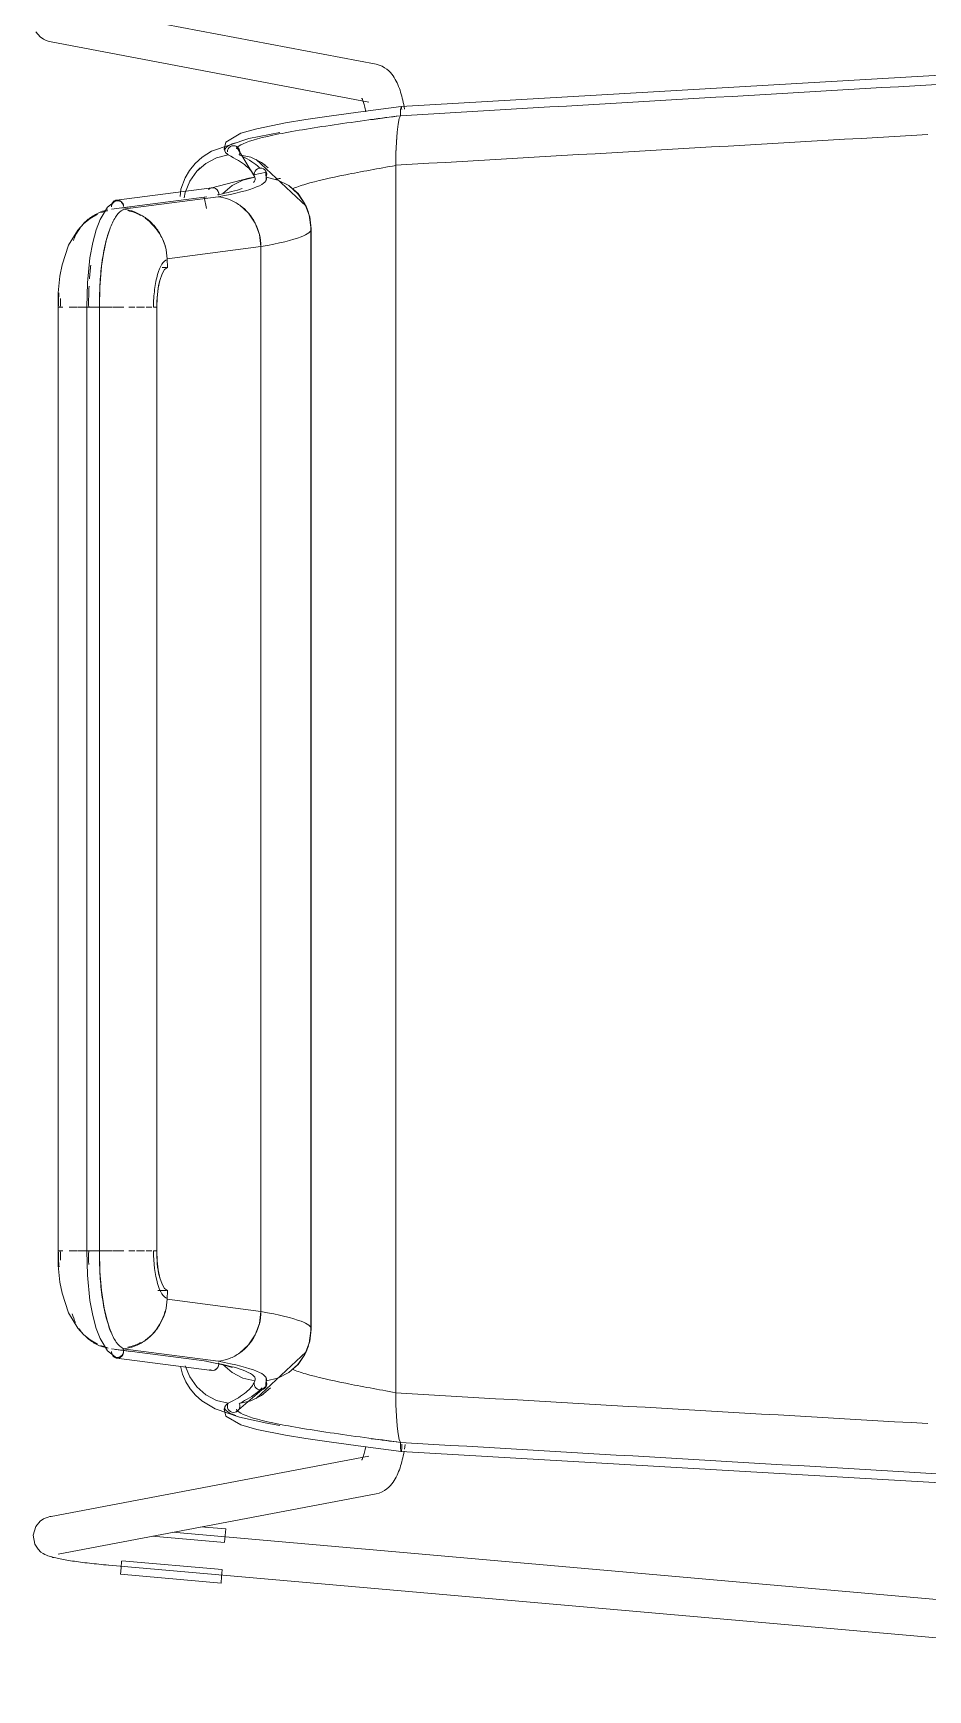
# Model space of a CAD drawing. Header units: millimetres. Extents: x 155927 to 326028, y -36033 to 97293.
# Drawn here: x 159107 to 159386, y 19862 to 20380 of the extents above; entities that cross this region are included whole.
import ezdxf

# ---------------------------------------------------------------- set-up
doc = ezdxf.new("R2010")
doc.units = ezdxf.units.MM
doc.header["$MEASUREMENT"] = 0
doc.layers.add('I-FURN', color=8, linetype='CONTINUOUS', lineweight=9)

msp = doc.modelspace()

# ---------------------------------------------------------------- linework, layer by layer
at = {"layer": 'I-FURN'}
for p, q in [((159213.65, 20370.12), (159114.36, 20388.94)), ((159107.37, 20380.29), (159108.69, 20378.71)), ((159108.69, 20378.71), (159109.77, 20377.96)), ((159109.77, 20377.96), (159110.57, 20377.58)), ((159110.57, 20377.58), (159111.19, 20377.37)), ((159111.19, 20377.37), (159111.71, 20377.24)), ((159111.71, 20377.24), (159112.12, 20377.15)), ((159112.12, 20377.15), (159211.42, 20358.33)), ((159221.5, 20356.93), (159553.41, 20376.22)), ((159213.65, 20370.12), (159214.64, 20369.87)), ((159214.64, 20369.87), (159215.53, 20369.5)), ((159215.53, 20369.5), (159216.32, 20369.06)), ((159216.32, 20369.06), (159217.01, 20368.58)), ((159217.01, 20368.58), (159217.61, 20368.07)), ((159217.61, 20368.07), (159218.13, 20367.55)), ((159218.13, 20367.55), (159218.58, 20367.02)), ((159218.58, 20367.02), (159218.98, 20366.49)), ((159218.98, 20366.49), (159219.34, 20365.95)), ((159219.34, 20365.95), (159219.66, 20365.41)), ((159219.66, 20365.41), (159219.95, 20364.88)), ((159219.95, 20364.88), (159220.23, 20364.32)), ((159220.23, 20364.32), (159220.48, 20363.76)), ((159220.48, 20363.76), (159220.71, 20363.19)), ((159220.71, 20363.19), (159220.93, 20362.61)), ((159220.93, 20362.61), (159221.14, 20362.02)), ((159221.14, 20362.02), (159221.33, 20361.42)), ((159209.19, 20359.55), (159209.2, 20359.53)), ((159209.2, 20359.53), (159209.25, 20359.46)), ((159209.25, 20359.46), (159209.29, 20359.37)), ((159209.29, 20359.37), (159209.37, 20359.22)), ((159209.37, 20359.22), (159209.45, 20359.02)), ((159209.45, 20359.02), (159209.55, 20358.79)), ((159209.55, 20358.79), (159209.65, 20358.52)), ((159221.5, 20356.93), (159209.64, 20355.38)), ((159209.65, 20358.52), (159209.76, 20358.22)), ((159209.76, 20358.22), (159209.86, 20357.88)), ((159209.86, 20357.88), (159209.97, 20357.52)), ((159209.97, 20357.52), (159210.08, 20357.12)), ((159210.08, 20357.12), (159210.19, 20356.7)), ((159221.33, 20361.42), (159221.51, 20360.8)), ((159221.55, 20356.87), (159221.5, 20356.93)), ((159221.5, 20356.93), (159221.55, 20356.87)), ((159221.51, 20360.8), (159221.69, 20360.17)), ((159221.69, 20360.17), (159221.85, 20359.53)), ((159221.85, 20359.53), (159222, 20358.87)), ((159222, 20358.87), (159222.14, 20358.2)), ((159222.14, 20358.2), (159222.28, 20357.52)), ((159222.28, 20357.52), (159222.4, 20356.83)), ((159222.4, 20356.83), (159222.52, 20356.12)), ((159185.38, 20351.8), (159176.36, 20350)), ((159191.69, 20352.84), (159185.38, 20351.8)), ((159199.71, 20354.02), (159191.69, 20352.84)), ((159209.64, 20355.38), (159199.71, 20354.02)), ((159210.19, 20356.7), (159210.29, 20356.25)), ((159210.29, 20356.25), (159210.39, 20355.78)), ((159210.39, 20355.78), (159210.49, 20355.29)), ((159220.54, 20351.43), (159220.91, 20353.16)), ((159220.91, 20353.16), (159220.54, 20351.42)), ((159220.91, 20353.16), (159221.31, 20354.07)), ((159221.31, 20354.06), (159220.91, 20353.16)), ((159221.32, 20355.98), (159221.29, 20355.53)), ((159221.29, 20355.53), (159221.32, 20355.98)), ((159221.29, 20355.53), (159221.29, 20355.03)), ((159221.29, 20355.04), (159221.29, 20355.53)), ((159221.29, 20354.54), (159221.29, 20355.04)), ((159221.29, 20355.03), (159221.29, 20354.54)), ((159221.29, 20354.54), (159221.31, 20354.06)), ((159221.31, 20354.07), (159221.29, 20354.54)), ((159221.35, 20356.37), (159221.32, 20355.98)), ((159221.32, 20355.98), (159221.35, 20356.37)), ((159221.35, 20356.37), (159221.39, 20356.67)), ((159221.39, 20356.66), (159221.35, 20356.37)), ((159221.6, 20356.69), (159221.64, 20356.4)), ((159221.64, 20356.39), (159221.6, 20356.68)), ((159221.64, 20356.4), (159221.68, 20356.02)), ((159221.68, 20356.01), (159221.64, 20356.39)), ((159173.92, 20346.92), (159162.21, 20342.93)), ((159171.36, 20348.6), (159166.72, 20345.83)), ((159176.36, 20350), (159171.36, 20348.6)), ((159183.58, 20348.82), (159173.92, 20346.92)), ((159219.99, 20345.87), (159220.23, 20348.92)), ((159220.23, 20348.92), (159219.99, 20345.82)), ((159220.23, 20348.95), (159220.54, 20351.42)), ((159220.54, 20351.42), (159220.23, 20348.92)), ((159162.21, 20342.93), (159159.38, 20341.12)), ((159167.41, 20341.82), (159163.78, 20340.91)), ((159166.72, 20345.83), (159166.19, 20343.64)), ((159166.19, 20343.64), (159166.49, 20342.73)), ((159167.2, 20342.79), (159167.28, 20343.28)), ((159167.28, 20343.28), (159167.2, 20342.79)), ((159167.41, 20341.82), (159167.25, 20342.29)), ((159167.25, 20342.29), (159167.41, 20341.82)), ((159167.47, 20343.74), (159167.28, 20343.28)), ((159167.28, 20343.28), (159167.48, 20343.73)), ((159167.78, 20344.12), (159167.47, 20343.74)), ((159167.48, 20343.73), (159167.78, 20344.12)), ((159168.17, 20344.43), (159167.78, 20344.12)), ((159167.78, 20344.12), (159168.18, 20344.42)), ((159168.63, 20344.62), (159168.17, 20344.43)), ((159168.18, 20344.42), (159168.63, 20344.62)), ((159168.63, 20344.62), (159169.11, 20344.69)), ((159169.11, 20344.69), (159168.63, 20344.62)), ((159169.11, 20344.69), (159169.6, 20344.63)), ((159169.6, 20344.64), (159169.11, 20344.69)), ((159170.06, 20344.45), (159169.6, 20344.64)), ((159169.6, 20344.63), (159170.06, 20344.45)), ((159169.97, 20344.5), (159175.68, 20335.11)), ((159170.06, 20344.45), (159170.46, 20344.16)), ((159170.46, 20344.16), (159170.06, 20344.45)), ((159170.46, 20344.16), (159170.78, 20343.78)), ((159170.78, 20343.78), (159170.46, 20344.16)), ((159170.78, 20343.78), (159170.99, 20343.33)), ((159170.99, 20343.33), (159170.78, 20343.78)), ((159171.05, 20342.34), (159170.9, 20341.87)), ((159170.9, 20341.87), (159171.05, 20342.34)), ((159170.9, 20341.87), (159174.51, 20341.08)), ((159174.51, 20341.09), (159170.9, 20341.87)), ((159170.99, 20343.33), (159171.08, 20342.84)), ((159171.08, 20342.84), (159170.99, 20343.33)), ((159171.08, 20342.84), (159171.05, 20342.34)), ((159171.05, 20342.34), (159171.08, 20342.84)), ((159219.78, 20338.59), (159219.84, 20342.29)), ((159219.84, 20342.28), (159219.78, 20338.52)), ((159219.84, 20342.35), (159219.99, 20345.82)), ((159219.99, 20345.82), (159219.84, 20342.28)), ((159155.36, 20336.96), (159154.02, 20334.69)), ((159157.14, 20339.12), (159155.36, 20336.96)), ((159157.63, 20336.69), (159155.46, 20333.61)), ((159159.38, 20341.12), (159157.14, 20339.12)), ((159160.46, 20339.17), (159157.63, 20336.69)), ((159157.63, 20336.69), (159158.7, 20337.77)), ((159163.78, 20340.91), (159160.46, 20339.17)), ((159177.83, 20339.45), (159174.51, 20341.09)), ((159174.51, 20341.08), (159177.83, 20339.43)), ((159179.39, 20336.37), (159175.5, 20335.54)), ((159175.66, 20336.32), (159175.58, 20335.83)), ((159175.58, 20335.82), (159175.66, 20336.31)), ((159175.66, 20336.31), (159175.87, 20336.77)), ((159175.86, 20336.77), (159175.66, 20336.32)), ((159176.18, 20337.15), (159175.86, 20336.77)), ((159175.87, 20336.77), (159176.18, 20337.15)), ((159176.16, 20340.38), (159191.86, 20325.78)), ((159176.58, 20337.45), (159176.18, 20337.15)), ((159176.18, 20337.15), (159176.58, 20337.44)), ((159176.58, 20337.44), (159177.04, 20337.63)), ((159177.04, 20337.63), (159176.58, 20337.45)), ((159177.04, 20337.63), (159177.53, 20337.7)), ((159177.53, 20337.7), (159177.04, 20337.63)), ((159177.53, 20337.7), (159178.02, 20337.63)), ((159178.02, 20337.63), (159177.53, 20337.7)), ((159178.97, 20338.62), (159177.83, 20339.45)), ((159177.83, 20339.43), (159179.97, 20337.75)), ((159178.49, 20337.45), (159178.02, 20337.63)), ((159178.02, 20337.63), (159178.48, 20337.44)), ((159178.48, 20337.44), (159178.89, 20337.15)), ((159178.89, 20337.15), (159178.49, 20337.45)), ((159178.89, 20337.15), (159179.2, 20336.77)), ((159179.2, 20336.77), (159178.89, 20337.15)), ((159179.2, 20336.77), (159179.4, 20336.31)), ((159179.4, 20336.32), (159179.2, 20336.77)), ((159179.26, 20336.67), (159179.3, 20333.79)), ((159179.49, 20335.83), (159179.4, 20336.32)), ((159179.4, 20336.31), (159179.48, 20335.82)), ((159219.78, 19955.12), (159219.78, 20338.59)), ((159219.78, 20338.52), (159219.78, 19955.12)), ((159132.62, 20327.69), (159162.4, 20331.55)), ((159152.72, 20331.09), (159152.43, 20328.82)), ((159154.02, 20334.69), (159152.72, 20331.09)), ((159155.46, 20333.61), (159154.06, 20330.1)), ((159161.72, 20331.31), (159161.33, 20331.02)), ((159162.16, 20331.5), (159161.72, 20331.31)), ((159162.63, 20331.56), (159162.16, 20331.5)), ((159162.32, 20331.53), (159173.93, 20334.5)), ((159163.1, 20331.5), (159162.63, 20331.56)), ((159163.54, 20331.31), (159163.1, 20331.5)), ((159163.92, 20331.01), (159163.54, 20331.31)), ((159164.22, 20330.63), (159163.92, 20331.01)), ((159168.67, 20332.21), (159165.8, 20329.71)), ((159172.07, 20333.97), (159168.67, 20332.21)), ((159175.78, 20334.86), (159172.07, 20333.97)), ((159173.93, 20334.5), (159175.8, 20334.83)), ((159175.58, 20335.83), (159175.62, 20335.33)), ((159175.62, 20335.33), (159175.58, 20335.82)), ((159175.78, 20334.86), (159175.62, 20335.33)), ((159175.62, 20335.33), (159175.78, 20334.86)), ((159179.45, 20335.33), (159179.28, 20334.86)), ((159179.29, 20334.86), (159179.45, 20335.33)), ((159183, 20333.97), (159179.29, 20334.86)), ((159179.45, 20335.33), (159179.49, 20335.83)), ((159179.48, 20335.82), (159179.45, 20335.33)), ((159186.4, 20332.21), (159183, 20333.97)), ((159183, 20333.96), (159186.39, 20332.21)), ((159186.39, 20332.21), (159189.26, 20329.7)), ((159189.27, 20329.71), (159186.4, 20332.21)), ((159132.12, 20327.34), (159129.74, 20325.44)), ((159131.06, 20324.85), (159160.75, 20328.7)), ((159164.3, 20328.72), (159134.6, 20324.88)), ((159154.06, 20330.1), (159153.69, 20328.35)), ((159153.69, 20328.35), (159154.07, 20330.09)), ((159159.97, 20328.57), (159160.66, 20325.08)), ((159164.42, 20330.18), (159164.22, 20330.63)), ((159164.49, 20329.69), (159164.42, 20330.18)), ((159164.46, 20329.19), (159164.49, 20329.69)), ((159173.81, 20323.6), (159171.07, 20326.09)), ((159189.26, 20329.7), (159191.43, 20326.57)), ((159191.44, 20326.57), (159189.27, 20329.71)), ((159191.26, 20326.88), (159192.99, 20322.42)), ((159191.43, 20326.57), (159192.8, 20323)), ((159192.8, 20323), (159191.44, 20326.57)), ((159191.86, 20325.78), (159192.56, 20323.86)), ((159124.36, 20321.98), (159122.29, 20320.31)), ((159126.63, 20323.31), (159124.36, 20321.98)), ((159127.43, 20321.61), (159126.24, 20318.45)), ((159129.74, 20325.44), (159127.43, 20321.61)), ((159137.03, 20325.63), (159134.59, 20325.31)), ((159175.89, 20320.49), (159173.81, 20323.6)), ((159192.8, 20323), (159193.28, 20319.21)), ((159193.28, 20319.21), (159192.8, 20323)), ((159192.99, 20322.42), (159193.43, 20318.67)), ((159120.45, 20318.33), (159117.58, 20313.62)), ((159122.29, 20320.31), (159120.45, 20318.33)), ((159126.24, 20318.45), (159125.16, 20314.41)), ((159129.48, 20315.48), (159128.51, 20311.04)), ((159130.58, 20318.91), (159129.48, 20315.48)), ((159177.2, 20316.94), (159175.89, 20320.49)), ((159177.68, 20313.17), (159177.2, 20316.94)), ((159193.28, 20319.21), (159193.28, 19974.42)), ((159193.28, 19974.42), (159193.28, 20319.21)), ((159193.43, 20279.76), (159193.43, 20318.67)), ((159117.58, 20313.62), (159115.56, 20307.47)), ((159125.16, 20314.41), (159124.29, 20309.69)), ((159128.51, 20311.04), (159127.92, 20307.03)), ((159148.4, 20309.31), (159177.68, 20313.17)), ((159177.68, 20313.17), (159177.68, 19980.46)), ((159177.68, 19980.46), (159177.68, 20313.17)), ((159115.56, 20307.47), (159114.91, 20303.97)), ((159124.29, 20309.69), (159123.5, 20301.8)), ((159127.92, 20307.03), (159127.39, 20300.47)), ((159148.23, 20306.6), (159146.8, 20306.6)), ((159146.82, 20304.61), (159147.61, 20305.96)), ((159147.61, 20305.96), (159148.47, 20306.6)), ((159148.47, 20306.6), (159148.4, 20309.31)), ((159114.91, 20303.97), (159114.39, 20298.76)), ((159123.5, 20301.8), (159123.35, 20294.24)), ((159127.39, 20300.47), (159127.31, 20294.24)), ((159145.32, 20297.28), (159145.64, 20300.13)), ((159145.64, 20300.13), (159146.15, 20302.62)), ((159146.15, 20302.62), (159146.82, 20304.61)), ((159114.39, 20298.76), (159114.31, 20294.24)), ((159145.21, 20294.24), (159145.32, 20297.28)), ((159114.48, 20294.24), (159114.31, 20294.24)), ((159114.31, 20294.24), (159114.31, 19999.39)), ((159114.33, 20294.24), (159115.8, 20294.24)), ((159117.83, 20294.24), (159120.41, 20294.24)), ((159123.59, 20294.24), (159120.57, 20294.24)), ((159120.58, 20294.24), (159123.59, 20294.24)), ((159123.35, 20294.24), (159123.35, 19999.39)), ((159123.35, 20294.24), (159127.2, 20294.24)), ((159123.42, 20294.24), (159123.35, 20294.24)), ((159123.61, 20294.24), (159123.42, 20294.24)), ((159123.92, 20294.24), (159123.61, 20294.24)), ((159124.31, 20294.24), (159123.92, 20294.24)), ((159124.76, 20294.24), (159124.31, 20294.24)), ((159125.26, 20294.24), (159124.76, 20294.24)), ((159125.75, 20294.24), (159125.26, 20294.24)), ((159126.23, 20294.24), (159125.75, 20294.24)), ((159126.65, 20294.24), (159126.23, 20294.24)), ((159126.98, 20294.24), (159126.65, 20294.24)), ((159127.2, 20294.24), (159126.98, 20294.24)), ((159131.09, 20294.24), (159127.28, 20294.24)), ((159127.28, 20294.24), (159131.09, 20294.24)), ((159127.31, 19999.39), (159127.31, 20294.24)), ((159131.29, 20294.24), (159134.85, 20294.24)), ((159136.47, 20294.24), (159138.32, 20294.24)), ((159138.84, 20294.24), (159141.3, 20294.24)), ((159141.89, 20294.24), (159143.62, 20294.24)), ((159145.15, 20294.24), (159145.15, 19999.39)), ((159145.21, 19999.39), (159145.21, 20294.24)), ((159193.43, 19974.96), (159193.43, 20279.76)), ((159114.31, 19999.39), (159114.48, 19999.39)), ((159114.39, 19994.87), (159114.31, 19999.39)), ((159115.8, 19999.39), (159114.33, 19999.39)), ((159114.91, 19989.66), (159114.39, 19994.87)), ((159120.41, 19999.39), (159117.83, 19999.39)), ((159120.57, 19999.39), (159123.59, 19999.39)), ((159123.59, 19999.39), (159120.58, 19999.39)), ((159127.3, 19999.39), (159123.35, 19999.39)), ((159123.5, 19991.83), (159123.35, 19999.39)), ((159123.35, 19999.39), (159123.42, 19999.39)), ((159123.42, 19999.39), (159123.61, 19999.39)), ((159123.61, 19999.39), (159123.92, 19999.39)), ((159123.92, 19999.39), (159124.31, 19999.39)), ((159124.31, 19999.39), (159124.76, 19999.39)), ((159124.76, 19999.39), (159125.26, 19999.39)), ((159125.26, 19999.39), (159125.75, 19999.39)), ((159125.75, 19999.39), (159126.23, 19999.39)), ((159126.23, 19999.39), (159126.65, 19999.39)), ((159126.65, 19999.39), (159126.98, 19999.39)), ((159126.98, 19999.39), (159127.2, 19999.39)), ((159127.2, 19999.39), (159127.3, 19999.39)), ((159127.28, 19999.39), (159131.09, 19999.39)), ((159131.09, 19999.39), (159127.28, 19999.39)), ((159127.31, 19999.39), (159127.4, 19992.98)), ((159134.85, 19999.39), (159131.29, 19999.39)), ((159138.32, 19999.39), (159136.47, 19999.39)), ((159141.3, 19999.39), (159138.84, 19999.39)), ((159143.62, 19999.39), (159141.89, 19999.39)), ((159145.32, 19996.35), (159145.21, 19999.39)), ((159145.64, 19993.5), (159145.32, 19996.35)), ((159115.56, 19986.16), (159114.91, 19989.66)), ((159124.29, 19983.94), (159123.5, 19991.83)), ((159127.4, 19992.98), (159127.88, 19986.99)), ((159146.15, 19991.01), (159145.64, 19993.5)), ((159146.82, 19989.03), (159146.15, 19991.01)), ((159117.58, 19980.01), (159115.56, 19986.16)), ((159127.88, 19986.99), (159128.71, 19981.55)), ((159145.46, 19987.04), (159148.23, 19987.04)), ((159147.61, 19987.67), (159146.82, 19989.03)), ((159148.47, 19987.04), (159147.61, 19987.67)), ((159148.4, 19984.32), (159148.47, 19987.04)), ((159177.68, 19980.46), (159148.4, 19984.32)), ((159120.45, 19975.3), (159117.58, 19980.01)), ((159125.16, 19979.23), (159124.29, 19983.94)), ((159126.24, 19975.18), (159125.16, 19979.23)), ((159128.71, 19981.55), (159129.51, 19978.06)), ((159177.2, 19976.69), (159177.68, 19980.46)), ((159122.29, 19973.32), (159120.45, 19975.3)), ((159127.43, 19972.02), (159126.24, 19975.18)), ((159129.51, 19978.06), (159130.39, 19975.23)), ((159130.39, 19975.23), (159130.58, 19974.72)), ((159175.89, 19973.14), (159177.2, 19976.69)), ((159193.28, 19974.42), (159192.8, 19970.63)), ((159192.8, 19970.63), (159193.28, 19974.42)), ((159192.99, 19971.21), (159193.43, 19974.96)), ((159124.36, 19971.65), (159122.29, 19973.32)), ((159126.63, 19970.32), (159124.36, 19971.65)), ((159129.74, 19968.19), (159127.43, 19972.02)), ((159160.75, 19964.93), (159131.06, 19968.78)), ((159137.03, 19968.01), (159132.25, 19968.62)), ((159164.3, 19964.91), (159134.6, 19968.76)), ((159171.07, 19967.54), (159173.81, 19970.03)), ((159173.81, 19970.03), (159175.89, 19973.14)), ((159191.26, 19966.75), (159192.99, 19971.21)), ((159192.8, 19970.63), (159191.43, 19967.07)), ((159191.44, 19967.06), (159192.8, 19970.63)), ((159191.86, 19967.85), (159192.56, 19969.77)), ((159132.12, 19966.29), (159129.74, 19968.19)), ((159162.4, 19962.08), (159132.62, 19965.94)), ((159154.06, 19963.54), (159155.46, 19960.02)), ((159166.27, 19963.68), (159159.97, 19965.06)), ((159164.22, 19963), (159164.42, 19963.45)), ((159164.42, 19963.45), (159164.49, 19963.94)), ((159164.49, 19963.94), (159164.46, 19964.44)), ((159165.8, 19963.93), (159168.67, 19961.42)), ((159168.7, 19962.93), (159166.27, 19963.68)), ((159176.16, 19953.25), (159191.86, 19967.85)), ((159189.26, 19963.93), (159186.39, 19961.42)), ((159186.4, 19961.42), (159189.27, 19963.93)), ((159191.43, 19967.07), (159189.26, 19963.93)), ((159189.27, 19963.93), (159191.44, 19967.06)), ((159152.55, 19963.4), (159153.2, 19960.89)), ((159153.2, 19960.89), (159154.23, 19958.52)), ((159154.23, 19958.52), (159155.61, 19956.32)), ((159155.46, 19960.02), (159157.63, 19956.94)), ((159161.72, 19962.32), (159162.16, 19962.13)), ((159162.16, 19962.13), (159162.63, 19962.07)), ((159162.63, 19962.07), (159163.1, 19962.13)), ((159163.1, 19962.13), (159163.54, 19962.32)), ((159163.54, 19962.32), (159163.92, 19962.62)), ((159163.92, 19962.62), (159164.22, 19963)), ((159168.67, 19961.42), (159172.07, 19959.66)), ((159172.07, 19959.66), (159175.78, 19958.77)), ((159175.5, 19958.09), (159175.68, 19958.53)), ((159175.58, 19957.81), (159175.62, 19958.3)), ((159175.62, 19958.3), (159175.58, 19957.8)), ((159175.62, 19958.3), (159175.78, 19958.77)), ((159175.78, 19958.77), (159175.62, 19958.3)), ((159179.26, 19956.96), (159179.3, 19959.84)), ((159179.28, 19958.77), (159179.45, 19958.3)), ((159179.29, 19958.77), (159183, 19959.66)), ((159179.45, 19958.3), (159179.29, 19958.77)), ((159179.45, 19958.3), (159179.48, 19957.81)), ((159179.49, 19957.8), (159179.45, 19958.3)), ((159186.39, 19961.42), (159183, 19959.67)), ((159183, 19959.66), (159186.4, 19961.42)), ((159155.61, 19956.32), (159157.29, 19954.35)), ((159157.29, 19954.35), (159159.26, 19952.61)), ((159157.63, 19956.94), (159160.46, 19954.46)), ((159160.46, 19954.46), (159163.78, 19952.72)), ((159169.97, 19949.14), (159179.39, 19957.26)), ((159177.83, 19954.2), (159174.51, 19952.55)), ((159174.51, 19952.55), (159177.83, 19954.19)), ((159175.66, 19957.32), (159175.58, 19957.81)), ((159175.58, 19957.8), (159175.66, 19957.31)), ((159175.87, 19956.86), (159175.66, 19957.32)), ((159175.66, 19957.31), (159175.86, 19956.86)), ((159175.86, 19956.86), (159176.18, 19956.48)), ((159176.18, 19956.48), (159175.87, 19956.86)), ((159176.58, 19956.19), (159176.18, 19956.48)), ((159176.18, 19956.48), (159176.58, 19956.18)), ((159177.04, 19956), (159176.58, 19956.19)), ((159176.58, 19956.18), (159177.04, 19956)), ((159177.53, 19955.93), (159177.04, 19956)), ((159177.04, 19956), (159177.53, 19955.93)), ((159178.02, 19956), (159177.53, 19955.93)), ((159177.53, 19955.93), (159178.02, 19956)), ((159180.67, 19956.59), (159177.83, 19954.2)), ((159177.83, 19954.19), (159180.67, 19956.59)), ((159178.48, 19956.19), (159178.02, 19956)), ((159178.02, 19956), (159178.49, 19956.18)), ((159178.89, 19956.48), (159178.48, 19956.19)), ((159178.49, 19956.18), (159178.89, 19956.48)), ((159179.2, 19956.86), (159178.89, 19956.48)), ((159178.89, 19956.48), (159179.2, 19956.86)), ((159179.4, 19957.32), (159179.2, 19956.86)), ((159179.2, 19956.86), (159179.4, 19957.31)), ((159179.48, 19957.81), (159179.4, 19957.32)), ((159179.4, 19957.31), (159179.49, 19957.8)), ((159219.78, 19955.12), (159219.84, 19951.35)), ((159219.84, 19951.35), (159219.78, 19955.04)), ((159159.26, 19952.61), (159163.37, 19950.11)), ((159163.37, 19950.11), (159171, 19947.43)), ((159163.78, 19952.72), (159167.41, 19951.81)), ((159166.19, 19949.99), (159166.49, 19950.91)), ((159166.72, 19947.81), (159166.19, 19949.99)), ((159167.2, 19950.85), (159167.25, 19951.34)), ((159167.25, 19951.34), (159167.2, 19950.84)), ((159167.28, 19950.35), (159167.2, 19950.85)), ((159167.2, 19950.84), (159167.28, 19950.35)), ((159167.25, 19951.34), (159167.41, 19951.81)), ((159167.41, 19951.81), (159167.25, 19951.34)), ((159167.48, 19949.9), (159167.28, 19950.35)), ((159167.28, 19950.35), (159167.47, 19949.89)), ((159167.47, 19949.89), (159167.78, 19949.51)), ((159167.78, 19949.51), (159167.48, 19949.9)), ((159168.18, 19949.21), (159167.78, 19949.51)), ((159167.78, 19949.51), (159168.17, 19949.21)), ((159168.17, 19949.21), (159168.63, 19949.01)), ((159168.63, 19949.01), (159168.18, 19949.21)), ((159169.11, 19948.94), (159168.63, 19949.01)), ((159168.63, 19949.01), (159169.11, 19948.94)), ((159169.6, 19949), (159169.11, 19948.94)), ((159169.11, 19948.94), (159169.6, 19949)), ((159170.06, 19949.18), (159169.6, 19949)), ((159169.6, 19949), (159170.06, 19949.18)), ((159170.24, 19949.29), (159170.03, 19949.16)), ((159170.46, 19949.47), (159170.06, 19949.18)), ((159170.06, 19949.18), (159170.46, 19949.47)), ((159170.78, 19949.85), (159170.46, 19949.47)), ((159170.46, 19949.47), (159170.78, 19949.85)), ((159170.99, 19950.3), (159170.78, 19949.85)), ((159170.78, 19949.85), (159170.99, 19950.3)), ((159174.51, 19952.55), (159170.9, 19951.76)), ((159170.9, 19951.76), (159174.51, 19952.55)), ((159170.9, 19951.76), (159171.05, 19951.29)), ((159171.05, 19951.29), (159170.9, 19951.76)), ((159171.08, 19950.79), (159170.99, 19950.3)), ((159170.99, 19950.3), (159171.08, 19950.79)), ((159171.05, 19951.29), (159171.08, 19950.79)), ((159171.08, 19950.79), (159171.05, 19951.29)), ((159219.84, 19951.35), (159219.99, 19947.81)), ((159219.99, 19947.81), (159219.84, 19951.28)), ((159171.36, 19945.04), (159166.72, 19947.81)), ((159171, 19947.43), (159179.52, 19945.54)), ((159176.36, 19943.63), (159171.36, 19945.04)), ((159185.38, 19941.83), (159176.36, 19943.63)), ((159179.52, 19945.54), (159183.58, 19944.81)), ((159219.99, 19947.81), (159220.23, 19944.71)), ((159220.23, 19944.71), (159219.99, 19947.76)), ((159220.23, 19944.71), (159220.54, 19942.22)), ((159220.54, 19942.21), (159220.23, 19944.68)), ((159191.69, 19940.79), (159185.38, 19941.83)), ((159199.71, 19939.61), (159191.69, 19940.79)), ((159209.64, 19938.26), (159199.71, 19939.61)), ((159221.5, 19936.7), (159209.64, 19938.26)), ((159210.29, 19937.38), (159210.39, 19937.85)), ((159210.39, 19937.85), (159210.49, 19938.34)), ((159220.54, 19942.22), (159220.91, 19940.47)), ((159220.91, 19940.47), (159220.54, 19942.21)), ((159221.31, 19939.56), (159220.91, 19940.47)), ((159220.91, 19940.47), (159221.31, 19939.57)), ((159221.31, 19939.57), (159221.29, 19939.1)), ((159221.29, 19939.09), (159221.31, 19939.56)), ((159221.29, 19939.1), (159221.29, 19938.6)), ((159221.29, 19938.59), (159221.29, 19939.09)), ((159221.29, 19938.6), (159221.29, 19938.11)), ((159221.29, 19938.1), (159221.29, 19938.59)), ((159221.29, 19938.11), (159221.32, 19937.65)), ((159221.32, 19937.65), (159221.29, 19938.1)), ((159221.32, 19937.65), (159221.35, 19937.26)), ((159221.35, 19937.26), (159221.32, 19937.65)), ((159221.64, 19937.24), (159221.68, 19937.62)), ((159221.68, 19937.61), (159221.64, 19937.23)), ((159221.68, 19937.62), (159221.7, 19938.07)), ((159221.7, 19938.06), (159221.68, 19937.61)), ((159221.7, 19938.07), (159221.71, 19938.56)), ((159221.71, 19938.56), (159221.7, 19938.06)), ((159221.71, 19938.56), (159221.71, 19939.06)), ((159221.71, 19939.05), (159221.71, 19938.56)), ((159222.52, 19937.51), (159222.63, 19938.22)), ((159222.63, 19938.22), (159222.73, 19938.95)), ((159211.42, 19935.3), (159112.12, 19916.48)), ((159209.19, 19934.08), (159209.2, 19934.1)), ((159209.2, 19934.1), (159209.25, 19934.18)), ((159209.25, 19934.18), (159209.29, 19934.26)), ((159209.29, 19934.26), (159209.37, 19934.41)), ((159209.37, 19934.41), (159209.45, 19934.61)), ((159209.45, 19934.61), (159209.55, 19934.84)), ((159209.55, 19934.84), (159209.65, 19935.11)), ((159209.65, 19935.11), (159209.76, 19935.41)), ((159209.76, 19935.41), (159209.86, 19935.75)), ((159209.86, 19935.75), (159209.97, 19936.12)), ((159209.97, 19936.12), (159210.08, 19936.51)), ((159210.08, 19936.51), (159210.19, 19936.93)), ((159210.19, 19936.93), (159210.29, 19937.38)), ((159221.33, 19932.22), (159221.51, 19932.83)), ((159221.35, 19937.26), (159221.39, 19936.97)), ((159221.39, 19936.96), (159221.35, 19937.26)), ((159221.39, 19936.97), (159221.44, 19936.77)), ((159221.44, 19936.77), (159221.39, 19936.96)), ((159221.44, 19936.77), (159221.5, 19936.7)), ((159221.5, 19936.7), (159221.44, 19936.77)), ((159221.5, 19936.7), (159221.55, 19936.76)), ((159221.55, 19936.76), (159221.5, 19936.7)), ((159221.5, 19936.7), (159553.41, 19917.41)), ((159221.51, 19932.83), (159221.69, 19933.46)), ((159221.55, 19936.76), (159221.6, 19936.95)), ((159221.6, 19936.94), (159221.55, 19936.76)), ((159221.6, 19936.95), (159221.64, 19937.24)), ((159221.64, 19937.23), (159221.6, 19936.94)), ((159221.69, 19933.46), (159221.85, 19934.11)), ((159221.85, 19934.11), (159222, 19934.76)), ((159222, 19934.76), (159222.14, 19935.43)), ((159222.14, 19935.43), (159222.28, 19936.11)), ((159222.28, 19936.11), (159222.4, 19936.8)), ((159218.98, 19927.14), (159219.34, 19927.68)), ((159219.34, 19927.68), (159219.66, 19928.22)), ((159219.66, 19928.22), (159219.95, 19928.75)), ((159219.95, 19928.75), (159220.23, 19929.31)), ((159220.23, 19929.31), (159220.48, 19929.87)), ((159220.48, 19929.87), (159220.71, 19930.44)), ((159220.71, 19930.44), (159220.93, 19931.02)), ((159220.93, 19931.02), (159221.14, 19931.61)), ((159221.14, 19931.61), (159221.33, 19932.22)), ((159114.36, 19904.69), (159213.65, 19923.51)), ((159213.65, 19923.51), (159214.64, 19923.77)), ((159214.64, 19923.77), (159215.53, 19924.13)), ((159215.53, 19924.13), (159216.32, 19924.57)), ((159216.32, 19924.57), (159217.01, 19925.05)), ((159217.01, 19925.05), (159217.61, 19925.56)), ((159217.61, 19925.56), (159218.13, 19926.08)), ((159218.13, 19926.08), (159218.58, 19926.61)), ((159218.58, 19926.61), (159218.98, 19927.14)), ((159107.37, 19913.35), (159106.53, 19910.6)), ((159107.37, 19913.35), (159108.69, 19914.92)), ((159108.69, 19914.92), (159109.77, 19915.67)), ((159109.77, 19915.67), (159110.57, 19916.05)), ((159110.57, 19916.05), (159111.19, 19916.26)), ((159111.19, 19916.26), (159111.71, 19916.4)), ((159111.71, 19916.4), (159112.12, 19916.48)), ((159166.71, 19912.55), (159158.82, 19913.24)), ((159166.71, 19912.55), (159166.53, 19910.51)), ((159106.53, 19910.6), (159107.02, 19907.83)), ((159107.02, 19907.83), (159108.06, 19906.18)), ((159143.74, 19910.3), (159166.34, 19908.32)), ((159574.58, 19874.22), (159150.08, 19911.51)), ((159166.53, 19910.51), (159166.35, 19908.44)), ((159108.06, 19906.18), (159108.97, 19905.33)), ((159108.97, 19905.33), (159109.67, 19904.85)), ((159109.67, 19904.85), (159110.23, 19904.54)), ((159110.23, 19904.54), (159110.7, 19904.33)), ((159110.7, 19904.33), (159111.13, 19904.16)), ((159111.13, 19904.16), (159111.54, 19904.02)), ((159111.54, 19904.02), (159111.93, 19903.89)), ((159111.93, 19903.89), (159112.33, 19903.78)), ((159112.33, 19903.78), (159112.73, 19903.67)), ((159112.73, 19903.67), (159113.14, 19903.57)), ((159113.14, 19903.57), (159113.57, 19903.47)), ((159113.57, 19903.47), (159114.01, 19903.37)), ((159114.01, 19903.37), (159114.47, 19903.27)), ((159114.47, 19903.27), (159114.95, 19903.17)), ((159114.95, 19903.17), (159115.45, 19903.08)), ((159115.45, 19903.08), (159115.96, 19902.99)), ((159115.96, 19902.99), (159116.49, 19902.89)), ((159116.49, 19902.89), (159117.04, 19902.8)), ((159117.04, 19902.8), (159117.61, 19902.71)), ((159117.61, 19902.71), (159118.2, 19902.61)), ((159118.2, 19902.61), (159118.8, 19902.52)), ((159118.8, 19902.52), (159119.42, 19902.43)), ((159119.42, 19902.43), (159120.06, 19902.34)), ((159120.06, 19902.34), (159120.7, 19902.25)), ((159120.7, 19902.25), (159121.37, 19902.17)), ((159121.37, 19902.17), (159122.04, 19902.08)), ((159122.04, 19902.08), (159122.73, 19901.99)), ((159122.73, 19901.99), (159123.43, 19901.91)), ((159123.43, 19901.91), (159124.14, 19901.83)), ((159124.14, 19901.83), (159124.86, 19901.75)), ((159124.86, 19901.75), (159125.58, 19901.67)), ((159125.58, 19901.67), (159126.32, 19901.59)), ((159126.32, 19901.59), (159127.06, 19901.51)), ((159127.06, 19901.51), (159127.8, 19901.44)), ((159127.8, 19901.44), (159128.55, 19901.37)), ((159128.55, 19901.37), (159129.3, 19901.3)), ((159129.3, 19901.3), (159130.05, 19901.23)), ((159133.99, 19900.44), (159134.18, 19902.51)), ((159165.6, 19899.87), (159134.19, 19902.63)), ((159130.05, 19901.23), (159130.21, 19901.21)), ((159130.21, 19901.21), (159573.53, 19862.27)), ((159133.82, 19898.4), (159133.99, 19900.44)), ((159165.23, 19895.64), (159133.82, 19898.4)), ((159165.41, 19897.68), (159165.23, 19895.64)), ((159165.59, 19899.75), (159165.41, 19897.68))]:
    msp.add_line(p, q, dxfattribs=at)
for centre, major_axis, ratio, start_param, end_param in [((159162.63, 20329.6), (0, -1.96), 0.955139, 1.359855, 3.903556), ((159162.61, 20313.04), (0, -15.78), 0.955139, 2.787556, 3.029056), ((159162.61, 20313.04), (0, -15.78), 0.955139, 2.545839, 2.787386), ((159162.61, 20313.04), (0, -15.78), 0.955139, 1.579038, 2.545717), ((159118.59, 20294.24), (0, -12.4), 0.287441, 4.492176, 4.712389), ((159130.06, 20294.24), (15.75, 0), 0.000004, 0.290246, 0.472486), ((159118.59, 19999.39), (0, -12.4), 0.287441, 4.712389, 4.950404), ((159130.06, 19999.39), (15.75, 0), 0.000004, 5.8107, 5.99294), ((159162.61, 19980.59), (0, -15.78), 0.955139, 0.595876, 1.562553), ((159162.63, 19964.03), (0, -1.96), 0.955139, 5.775592, 8.064923), ((159162.61, 19980.59), (0, -15.78), 0.955139, 0.112537, 0.354036), ((159162.61, 19980.59), (0, -15.78), 0.955139, 0.354206, 0.595753)]:
    msp.add_ellipse(centre, major_axis=major_axis, ratio=ratio, start_param=start_param, end_param=end_param, dxfattribs=at)
for points in [[(159553.31, 20373.39), (159497.9, 20370.17), (159387.14, 20363.73), (159276.54, 20357.29), (159221.31, 20354.07)], [(159211.94, 20352.86), (159215.04, 20353.26), (159218.17, 20353.65), (159221.3, 20354.05)], [(159219.78, 20338.59), (159275.14, 20341.79), (159330.56, 20344.98), (159386.02, 20348.18)], [(159164.09, 20329.35), (159167.22, 20330.01), (159170.13, 20330.66), (159171.86, 20331.32)], [(159164.3, 20328.72), (159169.8, 20329.74), (159177.87, 20331.79), (159179.83, 20333.83), (159179.28, 20334.86)], [(159175.36, 20333.22), (159175.93, 20333.77), (159176.07, 20334.31), (159175.78, 20334.86)], [(159182.35, 20334.3), (159182.81, 20334.36), (159183.28, 20334.41), (159183.75, 20334.47)], [(159127.72, 20323.79), (159128.37, 20324.04), (159129.05, 20324.21), (159129.74, 20324.35)], [(159130.64, 20319.08), (159131.21, 20320.54), (159132.48, 20323.01), (159133.88, 20324.32), (159134.61, 20324.67)], [(159148.4, 20309.31), (159148.36, 20310.6), (159148, 20313.11), (159146.59, 20316.71), (159144.4, 20319.85), (159141.56, 20322.38), (159138.22, 20324.15), (159135.84, 20324.73), (159134.6, 20324.88)], [(159136.12, 20324.41), (159137.5, 20324.1), (159138.87, 20323.6), (159140.13, 20322.9)], [(159193.43, 20318.67), (159193.43, 20318.85), (159193.38, 20319.03), (159193.28, 20319.21)], [(159124.12, 20303.05), (159124.23, 20304.53), (159124.38, 20305.98), (159124.56, 20307.39)], [(159144.09, 20294.24), (159144.11, 20296.14), (159144.38, 20299.87), (159145.34, 20304.67), (159146.73, 20307.99), (159147.83, 20308.94), (159148.39, 20309.06)], [(159123.88, 20294.24), (159123.84, 20296.46), (159123.88, 20298.66), (159123.99, 20300.84)], [(159146.1, 20302.62), (159145.55, 20300.56), (159145.27, 20297.85), (159145.18, 20295.08)], [(159114.4, 20294.24), (159114.4, 20295.82), (159114.47, 20297.32), (159114.61, 20298.75)], [(159114.62, 19994.42), (159114.47, 19996), (159114.4, 19997.68), (159114.4, 19999.39)], [(159123.9, 19995.13), (159123.86, 19996.54), (159123.86, 19997.96), (159123.88, 19999.39)], [(159134.61, 19968.96), (159133.88, 19969.31), (159132.48, 19970.62), (159130.58, 19974.32), (159129.05, 19979.39), (159127.94, 19985.53), (159127.31, 19992.39), (159127.24, 19997.04), (159127.28, 19999.39)], [(159148.39, 19984.57), (159147.28, 19984.82), (159145.11, 19988.2), (159144.14, 19995.6), (159144.09, 19999.39)], [(159145.16, 19998.55), (159145.22, 19995.77), (159145.49, 19992.63), (159146.1, 19991.01)], [(159134.6, 19968.76), (159135.84, 19968.9), (159138.22, 19969.48), (159141.56, 19971.25), (159144.4, 19973.78), (159146.59, 19976.92), (159148, 19980.52), (159148.36, 19983.03), (159148.4, 19984.32)], [(159118.76, 19979.79), (159119.01, 19978.83), (159119.36, 19977.9), (159119.79, 19977)], [(159193.28, 19974.42), (159193.38, 19974.6), (159193.43, 19974.78), (159193.43, 19974.96)], [(159129.65, 19969.24), (159128.99, 19969.4), (159128.34, 19969.59), (159127.71, 19969.84)], [(159140.11, 19970.74), (159138.85, 19970.04), (159137.49, 19969.64), (159136.11, 19969.3)], [(159134.76, 19968.49), (159134.77, 19968.41), (159134.79, 19968.25), (159134.79, 19968.08), (159134.78, 19968)], [(159164.3, 19964.91), (159169.8, 19963.89), (159177.87, 19961.84), (159179.83, 19959.8), (159179.28, 19958.77)], [(159386.02, 19945.45), (159330.56, 19948.65), (159275.14, 19951.84), (159219.78, 19955.04)], [(159212.14, 19940.74), (159215.17, 19940.35), (159218.24, 19939.97), (159221.3, 19939.58)], [(159553.31, 19920.24), (159497.9, 19923.46), (159387.14, 19929.9), (159276.54, 19936.34), (159221.31, 19939.56)]]:
    msp.add_open_spline(points, degree=3, dxfattribs=at)
for points, knots in [([(159170.01, 20343.7), (159170.21, 20344.1), (159171.81, 20345.53), (159180.11, 20347.97), (159198.55, 20351.02), (159213.76, 20353.05), (159221.31, 20354.06)], [0.1500589, 0.1500589, 0.1500589, 0.1500589, 0.25, 0.5, 0.75, 1, 1, 1, 1]), ([(159167.41, 20341.82), (159165.86, 20342.84), (159166.08, 20344.1), (159168.99, 20345.36), (159169.62, 20345.59)], [0, 0, 0, 0, 0.25, 0.3070827, 0.3070827, 0.3070827, 0.3070827]), ([(159175.5, 20335.54), (159175.03, 20336.47), (159173.24, 20338.56), (159169.81, 20340.66), (159167.41, 20341.82)], [0.0974617, 0.0974617, 0.0974617, 0.0974617, 0.5, 1, 1, 1, 1]), ([(159177.37, 20337.69), (159177.13, 20337.91), (159175.58, 20339.31), (159173.3, 20340.7), (159170.9, 20341.87)], [0.4033413, 0.4033413, 0.4033413, 0.4033413, 0.5, 1, 1, 1, 1]), ([(159187.51, 20331.22), (159188.65, 20331.7), (159192.9, 20333.16), (159203.61, 20335.6), (159214.39, 20337.54), (159219.78, 20338.52)], [0.375, 0.375, 0.375, 0.375, 0.5, 0.75, 1, 1, 1, 1]), ([(159134.78, 20325.73), (159134.78, 20325.87), (159134.75, 20326.1), (159134.67, 20326.39), (159134.56, 20326.65), (159134.36, 20326.97), (159134.05, 20327.29), (159133.68, 20327.52), (159133.33, 20327.66), (159133.01, 20327.71), (159132.74, 20327.71), (159132.48, 20327.68), (159132.23, 20327.6), (159131.98, 20327.49), (159131.68, 20327.3), (159131.37, 20326.97), (159131.16, 20326.58), (159131.06, 20326.22), (159131.02, 20325.96), (159131.01, 20325.8), (159131.01, 20325.73)], [0.1111111, 0.1111111, 0.1111111, 0.1111111, 0.1666667, 0.1944444, 0.2222222, 0.2777778, 0.3333333, 0.3888889, 0.4444444, 0.4791667, 0.5138889, 0.5486111, 0.5833333, 0.6180556, 0.6527778, 0.7222222, 0.7916667, 0.8263889, 0.8611111, 0.8888889, 0.8888889, 0.8888889, 0.8888889]), ([(159131.03, 20325.64), (159131.04, 20325.8), (159131.08, 20326.09), (159131.22, 20326.48), (159131.48, 20326.89), (159132, 20327.34), (159132.86, 20327.6), (159133.65, 20327.37), (159134.18, 20326.97), (159134.5, 20326.59), (159134.64, 20326.28), (159134.69, 20326.12)], [-0.875, -0.875, -0.875, -0.875, -0.8125, -0.765625, -0.71875, -0.625, -0.5, -0.375, -0.3125, -0.25, -0.1875, -0.1875, -0.1875, -0.1875]), ([(159129.85, 20324.64), (159129.12, 20324.48), (159127.24, 20323.92), (159124.41, 20322.38), (159122.58, 20320.7), (159121.8, 20319.75)], [0.0634811, 0.0634811, 0.0634811, 0.0634811, 0.1666667, 0.3333333, 0.5, 0.5, 0.5, 0.5]), ([(159141.48, 20322.04), (159143.53, 20320.61), (159146.04, 20317.66), (159147.61, 20314.09), (159147.85, 20312.84)], [-0.6666667, -0.6666667, -0.6666667, -0.6666667, -0.3333333, -0.1666667, -0.1666667, -0.1666667, -0.1666667]), ([(159121.18, 20318.95), (159120.65, 20318.22), (159119.93, 20316.97), (159119.3, 20315.63), (159119.1, 20315.12)], [0.5455526, 0.5455526, 0.5455526, 0.5455526, 0.6666667, 0.739481, 0.739481, 0.739481, 0.739481]), ([(159127.28, 20294.24), (159127.24, 20296.59), (159127.31, 20301.24), (159127.94, 20308.09), (159129.03, 20314.2), (159130.04, 20317.41), (159130.58, 20318.9)], [0.0000052, 0.0000052, 0.0000052, 0.0000052, 0.1666667, 0.3333333, 0.5, 0.6602535, 0.6602535, 0.6602535, 0.6602535]), ([(159177.68, 20313.17), (159183.41, 20314.18), (159191.05, 20316.01), (159193.43, 20317.84), (159193.43, 20318.67)], [0, 0, 0, 0, 0.5, 0.9107153, 0.9107153, 0.9107153, 0.9107153]), ([(159147.85, 19980.79), (159147.52, 19979.55), (159146.1, 19976.03), (159143.63, 19972.72), (159141.48, 19971.59)], [-0.8333333, -0.8333333, -0.8333333, -0.8333333, -0.6666667, -0.3333333, -0.3333333, -0.3333333, -0.3333333]), ([(159193.43, 19974.96), (159193.43, 19975.79), (159191.05, 19977.62), (159183.41, 19979.45), (159177.68, 19980.46)], [0.0892846, 0.0892846, 0.0892846, 0.0892846, 0.5, 1, 1, 1, 1]), ([(159120.93, 19975.04), (159121.21, 19974.64), (159122.24, 19973.26), (159124.41, 19971.26), (159127.26, 19969.65), (159129.2, 19969.18), (159129.97, 19969.02)], [0.434972, 0.434972, 0.434972, 0.434972, 0.5, 0.6666667, 0.8333333, 0.9407177, 0.9407177, 0.9407177, 0.9407177]), ([(159131.02, 19967.9), (159131.01, 19967.76), (159131.03, 19967.54), (159131.1, 19967.25), (159131.2, 19966.98), (159131.38, 19966.66), (159131.67, 19966.34), (159132.03, 19966.11), (159132.38, 19965.97), (159132.69, 19965.92), (159132.96, 19965.92), (159133.22, 19965.95), (159133.48, 19966.03), (159133.73, 19966.14), (159134.04, 19966.33), (159134.36, 19966.66), (159134.6, 19967.05), (159134.72, 19967.41), (159134.79, 19967.78), (159134.78, 19968.22), (159134.68, 19968.58), (159134.6, 19968.76)], [0.1111111, 0.1111111, 0.1111111, 0.1111111, 0.1666667, 0.1944444, 0.2222222, 0.2777778, 0.3333333, 0.3888889, 0.4444444, 0.4791667, 0.5138889, 0.5486111, 0.5833333, 0.6180556, 0.6527778, 0.7222222, 0.7916667, 0.8263889, 0.8611111, 0.9305556, 1, 1, 1, 1]), ([(159134.69, 19967.51), (159134.65, 19967.39), (159134.56, 19967.16), (159134.28, 19966.74), (159133.73, 19966.29), (159132.86, 19966.03), (159132.08, 19966.26), (159131.57, 19966.66), (159131.27, 19967.04), (159131.08, 19967.5), (159131.04, 19967.83), (159131.03, 19968)], [-0.8125, -0.8125, -0.8125, -0.8125, -0.765625, -0.71875, -0.625, -0.5, -0.375, -0.3125, -0.25, -0.1875, -0.125, -0.125, -0.125, -0.125]), ([(159164.4, 19964.22), (159168.11, 19963.43), (159174.59, 19961.61), (159176.33, 19959.8), (159175.78, 19958.77)], [0.1122148, 0.1122148, 0.1122148, 0.1122148, 0.5, 1, 1, 1, 1]), ([(159219.78, 19955.12), (159214.39, 19956.09), (159203.61, 19958.03), (159192.9, 19960.47), (159188.65, 19961.93), (159187.51, 19962.41)], [0, 0, 0, 0, 0.25, 0.5, 0.625, 0.625, 0.625, 0.625]), ([(159175.5, 19958.09), (159175.03, 19957.16), (159173.24, 19955.07), (159169.81, 19952.97), (159167.41, 19951.81)], [0.0974621, 0.0974621, 0.0974621, 0.0974621, 0.5, 1, 1, 1, 1]), ([(159178.03, 19956.64), (159177.63, 19956.18), (159175.96, 19954.56), (159173.3, 19952.93), (159170.9, 19951.76)], [0.303693, 0.303693, 0.303693, 0.303693, 0.5, 1, 1, 1, 1]), ([(159167.41, 19951.81), (159165.86, 19950.79), (159166.09, 19949.51), (159169.11, 19948.22), (159169.83, 19947.96)], [0, 0, 0, 0, 0.25, 0.3133981, 0.3133981, 0.3133981, 0.3133981]), ([(159170.01, 19949.93), (159170.21, 19949.53), (159171.81, 19948.1), (159180.11, 19945.66), (159198.55, 19942.62), (159213.76, 19940.58), (159221.31, 19939.57)], [0.1500588, 0.1500588, 0.1500588, 0.1500588, 0.25, 0.5, 0.75, 1, 1, 1, 1])]:
    msp.add_open_spline(points, degree=3, knots=knots, dxfattribs=at)

doc.saveas('drawing.dxf')
